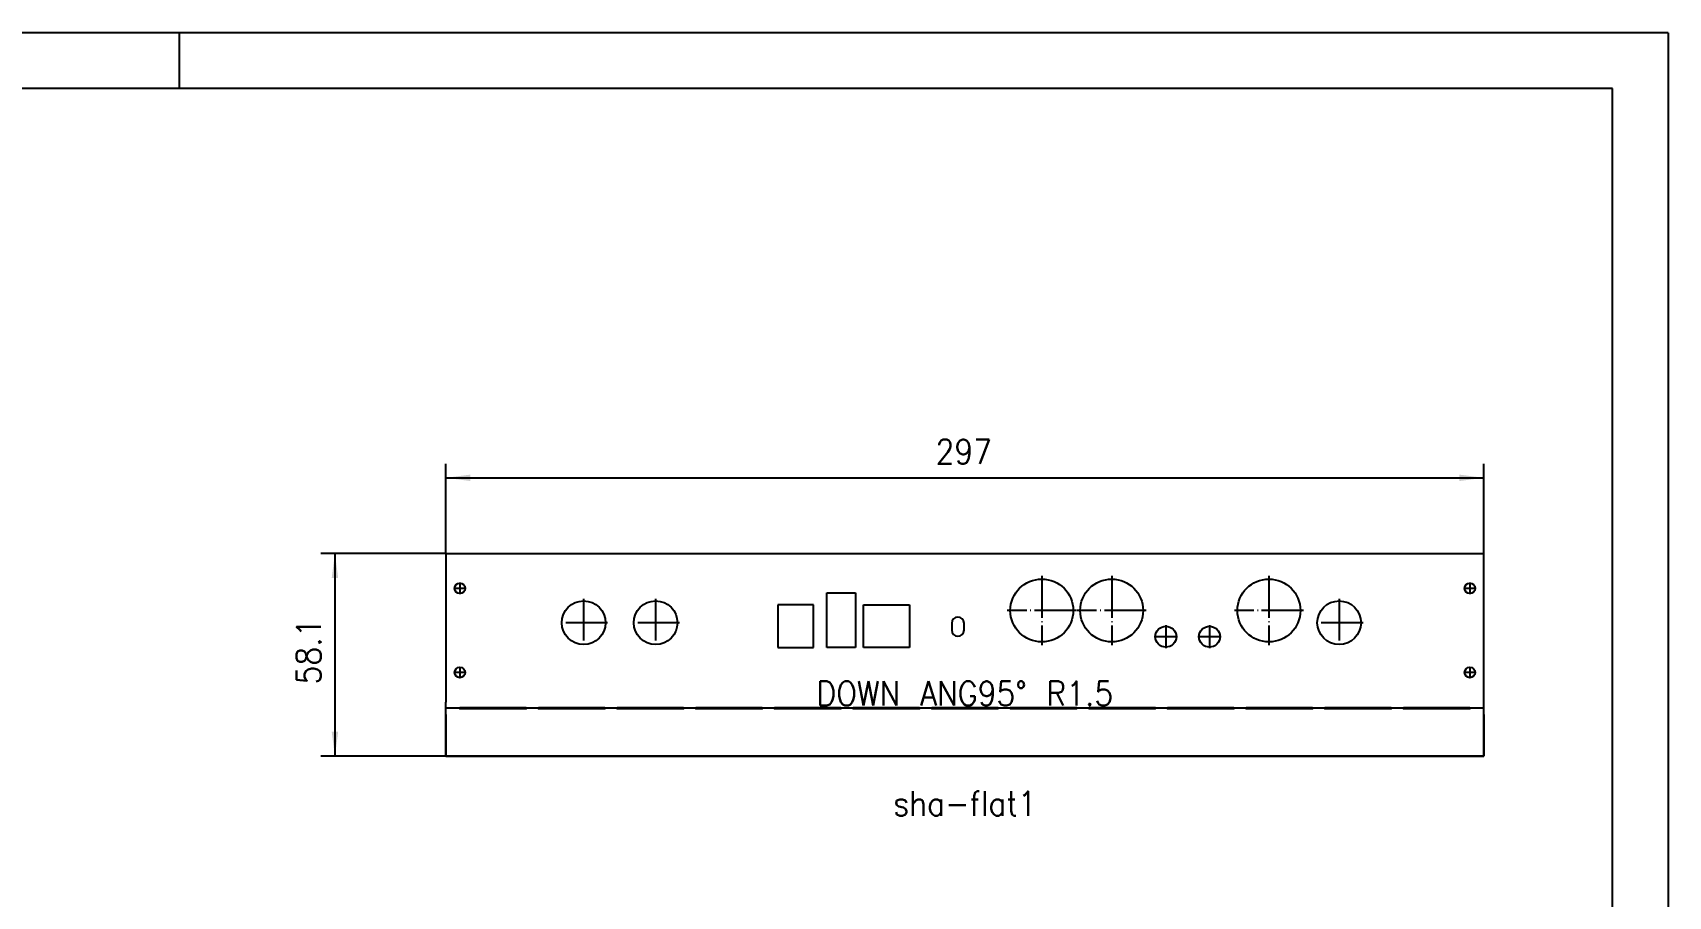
# Model space of a CAD drawing. Header units: millimetres. Extents: x 0 to 426, y 0 to 302.
# Drawn here: x 192 to 426, y 178.4 to 302 of the extents above; entities that cross this region are included whole.
import ezdxf

# ---------------------------------------------------------------- set-up
doc = ezdxf.new("R2010")
doc.units = ezdxf.units.MM
doc.linetypes.add('DASHED', pattern=[15, 7, -8])
doc.linetypes.add('DOT_CENTER', pattern=[14, 12, -1, 0, -1])
doc.layers.add('1', color=7, linetype='Continuous')
doc.layers.add('KADER', color=7, linetype='Continuous')
doc.styles.add('CONVERTER_11', font='txt.shx', dxfattribs={"width": 0.9})
doc.dimstyles.new('ME10_DIM_11', dxfattribs={"dimtxt": 7, "dimasz": 7, "dimexe": 4, "dimexo": 0, "dimgap": 4, "dimtad": 1, "dimdsep": 46, "dimtxsty": 'CONVERTER_11', "dimsah": 1, "dimcen": 0.09, "dimclrd": 250, "dimclre": 250, "dimclrt": 5, "dimadec": 0, "dimazin": 0, "dimtfac": 1, "dimtdec": 4, "dimtix": 1, "dimtmove": 0, "dimatfit": 3, "dimfxl": 1, "dimtolj": 1, "dimtzin": 0, "dimarcsym": 0})
doc.dimstyles.new('ME10_DIM_12', dxfattribs={"dimtxt": 7, "dimasz": 7, "dimexe": 4, "dimexo": 0, "dimgap": 4, "dimtad": 1, "dimdec": 1, "dimdsep": 46, "dimtxsty": 'CONVERTER_11', "dimsah": 1, "dimcen": 0.09, "dimclrd": 250, "dimclre": 250, "dimclrt": 5, "dimadec": 0, "dimazin": 0, "dimtfac": 1, "dimtdec": 4, "dimtix": 1, "dimtmove": 0, "dimatfit": 3, "dimfxl": 1, "dimtolj": 1, "dimtzin": 0, "dimarcsym": 0})

# ---------------------------------------------------------------- blocks, each defined once
blk = doc.blocks.new('downside', base_point=(502.222868423171, 396.9030567128928))
at = {"color": 7, "linetype": 'Continuous'}
for p, q in [((502.222868423171, 454.9676855709645), (502.222868423171, 412.3849885706219)), ((502.222868423171, 454.9676855709645), (799.2228684231709, 454.9676855709645)), ((799.2228684231709, 412.3849885706219), (799.2228684231709, 454.9676855709645)), ((607.422869243171, 440.2176855709644), (597.222869243171, 440.2176855709644)), ((597.222869243171, 440.2176855709644), (597.222869243171, 428.0176855709645)), ((607.422869243171, 428.0176855709645), (607.422869243171, 440.2176855709644)), ((611.222869243171, 443.7176855709645), (619.422869243171, 443.7176855709645)), ((611.222869243171, 428.0176855709645), (611.222869243171, 443.7176855709645)), ((619.422869243171, 443.7176855709645), (619.422869243171, 428.0176855709645)), ((621.7226287303611, 440.2176855709644), (634.922628730362, 440.2176855709644)), ((621.7226287303611, 428.0176855709645), (621.7226287303611, 440.2176855709644)), ((634.922628730362, 440.2176855709644), (634.922628730362, 428.0176855709645)), ((646.972868423171, 434.9926855709645), (646.972868423171, 432.9926855709645)), ((650.472868423171, 432.9926855709645), (650.472868423171, 434.9926855709645)), ((597.222869243171, 428.0176855709645), (607.422869243171, 428.0176855709645)), ((619.422869243171, 428.0176855709645), (611.222869243171, 428.0176855709645)), ((634.922628730362, 428.0176855709645), (621.7226287303611, 428.0176855709645)), ((502.222868423171, 408.9030567128932), (502.222868423171, 412.3849885706219)), ((799.2228684231709, 408.9030567128937), (799.2228684231709, 412.3849885706219)), ((502.2228684231711, 396.9030567128928), (502.222868423171, 408.9030567128932)), ((506.2228684231709, 410.7440226417598), (525.2228684231709, 410.7440226417599)), ((525.2228684231709, 410.5440226417599), (506.2228684231709, 410.5440226417599)), ((528.7228684231709, 410.7440226417598), (547.7228684231709, 410.7440226417598)), ((547.7228684231709, 410.5440226417599), (528.7228684231709, 410.5440226417598)), ((551.2228684231709, 410.7440226417598), (570.2228684231709, 410.7440226417598)), ((570.2228684231709, 410.5440226417598), (551.2228684231709, 410.5440226417598)), ((573.7228684231709, 410.7440226417605), (592.722868423171, 410.7440226417605)), ((592.722868423171, 410.5440226417605), (573.7228684231709, 410.5440226417605)), ((596.222868423171, 410.7440226417598), (615.2228684231709, 410.7440226417598)), ((615.2228684231709, 410.5440226417598), (596.222868423171, 410.5440226417598)), ((618.7228684231709, 410.7440226417598), (637.7228684231709, 410.7440226417598)), ((637.7228684231709, 410.5440226417598), (618.7228684231709, 410.5440226417599)), ((641.2228684231709, 410.7440226417605), (660.2228684231709, 410.7440226417605)), ((660.2228684231709, 410.5440226417605), (641.2228684231709, 410.5440226417605)), ((663.7228684231709, 410.7440226417605), (682.7228684231709, 410.7440226417605)), ((682.7228684231709, 410.5440226417604), (663.7228684231709, 410.5440226417604)), ((686.2228684231709, 410.7440226417604), (705.2228684231709, 410.7440226417605)), ((705.2228684231709, 410.5440226417604), (686.2228684231709, 410.5440226417604)), ((708.7228684231709, 410.7440226417605), (727.7228684231709, 410.7440226417604)), ((727.7228684231709, 410.5440226417604), (708.7228684231709, 410.5440226417604)), ((731.2228684231709, 410.7440226417597), (750.2228684231709, 410.7440226417597)), ((750.2228684231709, 410.5440226417597), (731.2228684231709, 410.5440226417597)), ((753.7228684231709, 410.7440226417604), (772.7228684231709, 410.7440226417604)), ((772.7228684231709, 410.5440226417604), (753.7228684231709, 410.5440226417604)), ((776.2228684231709, 410.7440226417604), (795.2228684231709, 410.7440226417604)), ((795.2228684231709, 410.5440226417604), (776.2228684231709, 410.5440226417604)), ((799.2228684231709, 408.9030567128937), (799.2228684231709, 396.9030567128932)), ((502.2228684231711, 396.9030567128928), (799.2228684231709, 396.9030567128932))]:
    blk.add_line(p, q, dxfattribs=at)
at = {"color": 4, "linetype": 'Continuous'}
for p, q in [((506.1228684231709, 410.6440226417575), (502.222868423171, 410.6440226417575)), ((528.6228684231709, 410.6440226417575), (525.322868423171, 410.6440226417575)), ((551.1228684231709, 410.6440226417575), (547.8228684231708, 410.6440226417575)), ((573.6228684231709, 410.6440226417575), (570.3228684231708, 410.6440226417575)), ((596.122868423171, 410.6440226417575), (592.8228684231709, 410.6440226417575)), ((618.622868423171, 410.6440226417575), (615.3228684231709, 410.6440226417575)), ((641.122868423171, 410.6440226417575), (637.8228684231709, 410.6440226417575)), ((663.622868423171, 410.6440226417575), (660.3228684231709, 410.6440226417575)), ((686.122868423171, 410.6440226417575), (682.8228684231709, 410.6440226417575)), ((708.6228684231709, 410.6440226417575), (705.3228684231709, 410.6440226417575)), ((731.1228684231709, 410.6440226417575), (727.8228684231709, 410.6440226417575)), ((753.6228684231709, 410.6440226417575), (750.3228684231709, 410.6440226417575)), ((776.1228684231709, 410.6440226417575), (772.8228684231709, 410.6440226417575)), ((799.2228684231709, 410.6440226417575), (795.3228684231709, 410.6440226417575))]:
    blk.add_line(p, q, dxfattribs=at)
at = {"color": 7, "linetype": 'Continuous'}
for centre, radius in [((506.222868423171, 444.9676855709645), 1.5), ((672.7266386437168, 438.6176855709644), 9), ((692.7266386437168, 438.6176855709644), 9), ((737.7266386437168, 438.6176855709644), 9), ((795.2228684231709, 444.9676855709645), 1.5), ((541.622869243171, 435.1176855709647), 6.25), ((562.222869243171, 435.1176855709653), 6.25), ((757.8228676031708, 435.1176855709699), 6.25), ((708.222867603171, 431.1176855709645), 3), ((720.722867603171, 431.1176855709645), 3), ((506.222868423171, 420.8849885706219), 1.5), ((795.2228684231709, 420.8849885706219), 1.5)]:
    blk.add_circle(centre, radius, dxfattribs=at)
for centre, radius, start, end in [((648.722868423171, 434.9926855709645), 1.75, 0, 180), ((648.722868423171, 432.9926855709645), 1.75, 180, 0), ((506.2228684231709, 410.6440226417606), 0.0999999999991701, 90, 270), ((525.2228684231709, 410.6440226417606), 0.1000000000007049, 270, 90), ((528.7228684231709, 410.6440226417606), 0.0999999999991701, 90, 270), ((547.7228684231709, 410.6440226417605), 0.1000000000005912, 270, 90), ((551.2228684231709, 410.6440226417605), 0.0999999999992838, 90, 270), ((570.2228684231709, 410.6440226417605), 0.1000000000007049, 270, 90), ((573.7228684231709, 410.6440226417605), 0.1000000000000227, 90, 270), ((592.722868423171, 410.6440226417605), 0.1000000000000227, 270, 90), ((596.222868423171, 410.6440226417605), 0.0999999999992838, 90, 270), ((615.2228684231709, 410.6440226417605), 0.1000000000007049, 270, 90), ((618.7228684231709, 410.6440226417605), 0.0999999999992838, 90, 270), ((637.7228684231709, 410.6440226417605), 0.1000000000007049, 270, 90), ((641.2228684231709, 410.6440226417605), 0.1000000000000227, 90, 270), ((660.2228684231709, 410.6440226417604), 0.0999999999999091, 270, 90), ((663.7228684231709, 410.6440226417604), 0.1000000000001364, 90, 270), ((682.7228684231709, 410.6440226417604), 0.0999999999999659, 270, 90), ((686.2228684231709, 410.6440226417604), 0.1000000000000227, 90, 270), ((705.2228684231709, 410.6440226417604), 0.0999999999999659, 270, 90), ((708.7228684231709, 410.6440226417604), 0.1000000000001364, 90, 270), ((727.7228684231709, 410.6440226417604), 0.0999999999999659, 270, 90), ((731.2228684231709, 410.6440226417604), 0.0999999999993406, 90, 270), ((750.2228684231709, 410.6440226417604), 0.1000000000007049, 270, 90), ((753.7228684231709, 410.6440226417604), 0.1000000000000227, 90, 270), ((772.7228684231709, 410.6440226417604), 0.0999999999999659, 270, 90), ((776.2228684231709, 410.6440226417604), 0.1000000000000227, 90, 270), ((795.2228684231709, 410.6440226417604), 0.0999999999999659, 270, 90)]:
    blk.add_arc(centre, radius, start, end, dxfattribs=at)
at = {"layer": '1', "color": 30, "linetype": 'DOT_CENTER', "true_color": 0xff8000}
for p, q in [((507.8728684231709, 444.9676855709645), (504.572868423171, 444.9676855709645)), ((506.222868423171, 446.6176855709645), (506.222868423171, 443.3176855709645)), ((672.7266386437168, 448.5176855709644), (672.7266386437168, 428.7176855709644)), ((692.7266386437168, 448.5176855709644), (692.7266386437168, 428.7176855709644)), ((737.7266386437168, 448.5176855709644), (737.7266386437168, 428.7176855709644)), ((796.8728684231709, 444.9676855709645), (793.5728684231709, 444.9676855709645)), ((795.2228684231709, 446.6176855709645), (795.2228684231709, 443.3176855709645)), ((541.622869243171, 441.9926855709647), (541.622869243171, 428.2426855709647)), ((562.222869243171, 441.9926855709653), (562.222869243171, 428.2426855709653)), ((757.8228676031708, 441.9926855709699), (757.8228676031708, 428.2426855709699)), ((682.6266386437168, 438.6176855709644), (662.8266386437168, 438.6176855709644)), ((702.6266386437168, 438.6176855709644), (682.8266386437168, 438.6176855709644)), ((747.6266386437168, 438.6176855709644), (727.8266386437168, 438.6176855709644)), ((548.497869243171, 435.1176855709647), (534.747869243171, 435.1176855709647)), ((569.097869243171, 435.1176855709653), (555.347869243171, 435.1176855709653)), ((711.522867603171, 431.1176855709645), (704.9228676031711, 431.1176855709645)), ((708.222867603171, 434.4176855709645), (708.222867603171, 427.8176855709644)), ((724.022867603171, 431.1176855709645), (717.4228676031711, 431.1176855709645)), ((720.722867603171, 434.4176855709645), (720.722867603171, 427.8176855709644)), ((764.6978676031708, 435.1176855709699), (750.9478676031708, 435.1176855709699)), ((506.222868423171, 422.5349885706219), (506.222868423171, 419.2349885706219)), ((795.2228684231709, 422.5349885706219), (795.2228684231709, 419.2349885706219)), ((507.8728684231709, 420.8849885706219), (504.572868423171, 420.8849885706219)), ((796.8728684231709, 420.8849885706219), (793.5728684231709, 420.8849885706219))]:
    blk.add_line(p, q, dxfattribs=at)
blk = doc.blocks.new('upside', base_point=(502.222868423171, 396.9030567128922))
at = {"color": 7, "linetype": 'Continuous'}
for p, q in [((502.222868423171, 454.9676855709645), (799.2228684231709, 454.9676855709645)), ((502.222868423171, 454.9676855709645), (502.222868423171, 412.3849885706219)), ((799.2228684231709, 412.3849885706219), (799.2228684231709, 454.9676855709645)), ((597.222869243171, 440.2176855709644), (597.222869243171, 428.0176855709645)), ((607.422869243171, 440.2176855709644), (597.222869243171, 440.2176855709644)), ((607.422869243171, 428.0176855709645), (607.422869243171, 440.2176855709644)), ((611.222869243171, 428.0176855709645), (611.222869243171, 443.7176855709645)), ((611.222869243171, 443.7176855709645), (619.422869243171, 443.7176855709645)), ((619.422869243171, 443.7176855709645), (619.422869243171, 428.0176855709645)), ((621.7226287303611, 428.0176855709645), (621.7226287303611, 440.2176855709644)), ((621.7226287303611, 440.2176855709644), (634.922628730362, 440.2176855709644)), ((634.922628730362, 440.2176855709644), (634.922628730362, 428.0176855709645)), ((646.972868423171, 434.9926855709645), (646.972868423171, 432.9926855709645)), ((650.472868423171, 432.9926855709645), (650.472868423171, 434.9926855709645)), ((597.222869243171, 428.0176855709645), (607.422869243171, 428.0176855709645)), ((619.422869243171, 428.0176855709645), (611.222869243171, 428.0176855709645)), ((634.922628730362, 428.0176855709645), (621.7226287303611, 428.0176855709645)), ((502.222868423171, 408.9030567128937), (502.222868423171, 412.3849885706219)), ((799.2228684231709, 408.9030567128927), (799.2228684231709, 412.3849885706219)), ((502.222868423171, 408.9030567128937), (502.222868423171, 396.9030567128922)), ((525.2228684231709, 410.7440226417601), (506.2228684231709, 410.7440226417601)), ((506.2228684231709, 410.5440226417601), (525.2228684231709, 410.54402264176)), ((547.7228684231709, 410.74402264176), (528.7228684231709, 410.7440226417601)), ((528.7228684231709, 410.54402264176), (547.7228684231709, 410.54402264176)), ((570.2228684231709, 410.7440226417605), (551.2228684231709, 410.7440226417605)), ((551.2228684231709, 410.5440226417605), (570.2228684231709, 410.5440226417605)), ((592.722868423171, 410.74402264176), (573.7228684231709, 410.74402264176)), ((573.7228684231709, 410.54402264176), (592.722868423171, 410.54402264176)), ((615.2228684231709, 410.7440226417605), (596.222868423171, 410.7440226417605)), ((596.222868423171, 410.5440226417605), (615.2228684231709, 410.5440226417605)), ((637.7228684231709, 410.7440226417605), (618.7228684231709, 410.7440226417605)), ((618.7228684231709, 410.5440226417605), (637.7228684231709, 410.5440226417605)), ((660.2228684231709, 410.74402264176), (641.2228684231709, 410.74402264176)), ((641.2228684231709, 410.54402264176), (660.2228684231709, 410.54402264176)), ((682.7228684231709, 410.7440226417605), (663.7228684231709, 410.7440226417605)), ((663.7228684231709, 410.5440226417605), (682.7228684231709, 410.5440226417605)), ((705.2228684231709, 410.7440226417604), (686.2228684231709, 410.7440226417605)), ((686.2228684231709, 410.5440226417605), (705.2228684231709, 410.5440226417604)), ((727.7228684231709, 410.7440226417605), (708.7228684231709, 410.7440226417605)), ((708.7228684231709, 410.5440226417605), (727.7228684231709, 410.5440226417604)), ((750.2228684231709, 410.7440226417604), (731.2228684231709, 410.7440226417605)), ((731.2228684231709, 410.5440226417604), (750.2228684231709, 410.5440226417604)), ((772.7228684231709, 410.7440226417604), (753.7228684231709, 410.7440226417604)), ((753.7228684231709, 410.5440226417604), (772.7228684231709, 410.5440226417604)), ((795.2228684231709, 410.7440226417599), (776.2228684231709, 410.74402264176)), ((776.2228684231709, 410.5440226417599), (795.2228684231709, 410.5440226417599)), ((799.2228684231707, 396.9030567128922), (799.2228684231709, 408.9030567128927)), ((799.2228684231707, 396.9030567128922), (502.222868423171, 396.9030567128922))]:
    blk.add_line(p, q, dxfattribs=at)
at = {"color": 4, "linetype": 'DASHED'}
for p, q in [((506.1228684231709, 410.6440226417573), (502.222868423171, 410.6440226417573)), ((528.6228684231709, 410.6440226417573), (525.322868423171, 410.6440226417573)), ((551.1228684231709, 410.6440226417573), (547.8228684231708, 410.6440226417573)), ((573.6228684231709, 410.6440226417573), (570.3228684231708, 410.6440226417573)), ((596.122868423171, 410.6440226417573), (592.8228684231709, 410.6440226417573)), ((618.622868423171, 410.6440226417573), (615.3228684231709, 410.6440226417573)), ((641.122868423171, 410.6440226417573), (637.8228684231709, 410.6440226417573)), ((663.622868423171, 410.6440226417573), (660.3228684231709, 410.6440226417573)), ((686.122868423171, 410.6440226417573), (682.8228684231709, 410.6440226417573)), ((708.6228684231709, 410.6440226417573), (705.3228684231709, 410.6440226417573)), ((731.1228684231709, 410.6440226417573), (727.8228684231709, 410.6440226417573)), ((753.6228684231709, 410.6440226417573), (750.3228684231709, 410.6440226417573)), ((776.1228684231709, 410.6440226417573), (772.8228684231709, 410.6440226417573)), ((799.2228684231709, 410.6440226417573), (795.3228684231709, 410.6440226417573))]:
    blk.add_line(p, q, dxfattribs=at)
at = {"color": 7, "linetype": 'Continuous'}
for centre, radius in [((506.222868423171, 444.9676855709645), 1.5), ((672.7266386437168, 438.6176855709644), 9), ((692.7266386437168, 438.6176855709644), 9), ((737.7266386437168, 438.6176855709644), 9), ((795.2228684231709, 444.9676855709645), 1.5), ((541.622869243171, 435.1176855709647), 6.25), ((562.222869243171, 435.1176855709653), 6.25), ((757.8228676031708, 435.1176855709699), 6.25), ((708.222867603171, 431.1176855709645), 3), ((720.722867603171, 431.1176855709645), 3), ((506.222868423171, 420.8849885706219), 1.5), ((795.2228684231709, 420.8849885706219), 1.5)]:
    blk.add_circle(centre, radius, dxfattribs=at)
for centre, radius, start, end in [((648.722868423171, 434.9926855709645), 1.75, 0, 180), ((648.722868423171, 432.9926855709645), 1.75, 180, 0), ((506.2228684231709, 410.6440226417606), 0.0999999999995111, 90, 270), ((525.2228684231709, 410.6440226417606), 0.1000000000005912, 270, 90), ((528.7228684231709, 410.6440226417606), 0.0999999999995111, 90, 270), ((547.7228684231709, 410.6440226417605), 0.1000000000004775, 270, 90), ((551.2228684231709, 410.6440226417605), 0.1000000000000227, 90, 270), ((570.2228684231709, 410.6440226417605), 0.1000000000000227, 270, 90), ((573.7228684231709, 410.6440226417605), 0.0999999999995111, 90, 270), ((592.722868423171, 410.6440226417605), 0.1000000000004775, 270, 90), ((596.222868423171, 410.6440226417605), 0.1000000000000227, 90, 270), ((615.2228684231709, 410.6440226417605), 0.1000000000000227, 270, 90), ((618.7228684231709, 410.6440226417605), 0.1000000000000227, 90, 270), ((637.7228684231709, 410.6440226417605), 0.1000000000000227, 270, 90), ((641.2228684231709, 410.6440226417605), 0.0999999999995111, 90, 270), ((660.2228684231709, 410.6440226417604), 0.1000000000003638, 270, 90), ((663.7228684231709, 410.6440226417604), 0.1000000000001364, 90, 270), ((682.7228684231709, 410.6440226417604), 0.0999999999999091, 270, 90), ((686.2228684231709, 410.6440226417604), 0.1000000000001364, 90, 270), ((705.2228684231709, 410.6440226417604), 0.0999999999999659, 270, 90), ((708.7228684231709, 410.6440226417604), 0.1000000000001364, 90, 270), ((727.7228684231709, 410.6440226417604), 0.0999999999999659, 270, 90), ((731.2228684231709, 410.6440226417604), 0.1000000000001364, 90, 270), ((750.2228684231709, 410.6440226417604), 0.0999999999999659, 270, 90), ((753.7228684231709, 410.6440226417604), 0.1000000000000227, 90, 270), ((772.7228684231709, 410.6440226417604), 0.0999999999999659, 270, 90), ((776.2228684231709, 410.6440226417604), 0.0999999999996248, 90, 270), ((795.2228684231709, 410.6440226417604), 0.1000000000004775, 270, 90)]:
    blk.add_arc(centre, radius, start, end, dxfattribs=at)
at = {"color": 4, "insert": (650.7228684231709, 411.3940226417573), "char_height": 7, "attachment_point": 8, "line_spacing_factor": 0.66026410564226, "style": 'CONVERTER_11'}
blk.add_mtext('DOWN ANG95%%d R1.5', dxfattribs=at)
blk = doc.blocks.new('plaat_achter__4', base_point=(502.222868423171, 396.9030567128922))
for name, p in [('downside', (502.222868423171, 396.9030567128928)), ('upside', (502.222868423171, 396.9030567128922))]:
    blk.add_blockref(name, p)
blk = doc.blocks.new('*D16')
at = {"layer": '1', "color": 250, "linetype": 'Continuous'}
for p, q in [((502.222868423171, 454.9676855709644), (502.222868423171, 480.5996898924881)), ((799.2228684231709, 454.9676855709644), (799.2228684231709, 480.5996898924881)), ((502.222868423171, 476.5996898924881), (799.2228684231709, 476.5996898924881))]:
    blk.add_line(p, q, dxfattribs=at)
at = {"layer": '1', "color": 250}
for points in [[(509.222868423171, 477.5212573755998), (509.222868423171, 475.6781224093763), (502.222868423171, 476.5996898924881)], [(792.2228684231709, 475.6781224093763), (792.2228684231709, 477.5212573755998), (799.2228684231709, 476.5996898924881)]]:
    blk.add_solid(points, dxfattribs=at)
at = {"layer": '1', "color": 5, "insert": (642.3228684231709, 480.5996898924881), "char_height": 7, "attachment_point": 7, "rotation": 0.00013888888888888892, "line_spacing_factor": 0.60024009603842, "style": 'CONVERTER_11'}
blk.add_mtext('297', dxfattribs=at)
blk = doc.blocks.new('*D17')
at = {"layer": '1', "color": 250, "linetype": 'Continuous'}
for p, q in [((502.222868423171, 454.9676855709644), (466.4681197238342, 454.9676855709644)), ((470.4681197238342, 454.9676855709644), (470.4681197238342, 396.9030567128928)), ((502.2228684231712, 396.9030567128928), (466.4681197238342, 396.9030567128928))]:
    blk.add_line(p, q, dxfattribs=at)
at = {"layer": '1', "color": 250}
for points in [[(471.389687206946, 447.9676855709644), (469.5465522407225, 447.9676855709644), (470.4681197238342, 454.9676855709644)], [(469.5465522407225, 403.9030567128928), (471.389687206946, 403.9030567128928), (470.4681197238342, 396.9030567128928)]]:
    blk.add_solid(points, dxfattribs=at)
at = {"layer": '1', "color": 5, "insert": (466.4681197238342, 417.4478711419286), "char_height": 7, "attachment_point": 7, "rotation": 90, "line_spacing_factor": 0.60024009603842, "style": 'CONVERTER_11'}
blk.add_mtext('58.1', dxfattribs=at)
blk = doc.blocks.new('_tb_frame_A3')
at = {"layer": 'KADER', "color": 1, "linetype": 'Continuous'}
for q in [(0, 302), (426, 0)]:
    blk.add_line((426, 302), q, dxfattribs=at)
at = {"layer": 'KADER', "color": 3, "linetype": 'Continuous'}
for p, q in [((213, 294), (213, 302)), ((418, 294), (8, 294)), ((418, 8), (418, 294))]:
    blk.add_line(p, q, dxfattribs=at)
blk = doc.blocks.new('sha-flat1', base_point=(650.7228684231709, 425.9353711419284))
blk.add_blockref('plaat_achter__4', (502.222868423171, 396.9030567128922))
at = {"layer": '1', "color": 5, "insert": (650.7228684231707, 386.9030567128926), "char_height": 7, "attachment_point": 2, "line_spacing_factor": 1.32052821128451, "style": 'CONVERTER_11'}
blk.add_mtext('sha-flat1', dxfattribs=at)
at = {"layer": '1'}
dim = blk.add_linear_dim(base=(502.222868423171, 476.5996898924881), p1=(799.2228684231709, 454.9676855709645), p2=(502.222868423171, 454.9676855709645), dimstyle='ME10_DIM_11', dxfattribs=at)
dim.commit()
dim.dimension.update_dxf_attribs({"geometry": '*D16', "text_midpoint": (650.7228684231709, 484.0996898924881), "text_rotation": 0.00013888888889})
dim = blk.add_linear_dim(base=(470.4681197238342, 454.9676855709644), p1=(502.2228684231711, 396.9030567128928), p2=(502.222868423171, 454.9676855709645), angle=90, dimstyle='ME10_DIM_12', dxfattribs=at)
dim.commit()
dim.dimension.update_dxf_attribs({"geometry": '*D17', "text_midpoint": (462.9681197238342, 425.9353711419286), "text_rotation": 90})

msp = doc.modelspace()

# ---------------------------------------------------------------- block references
msp.add_blockref('_tb_frame_A3', (0, 0))
at = {"xscale": 0.5, "yscale": 0.5, "zscale": 0.5}
msp.add_blockref('sha-flat1', (325.3614342115854, 212.9676855709642), dxfattribs=at)

doc.saveas('drawing.dxf')
